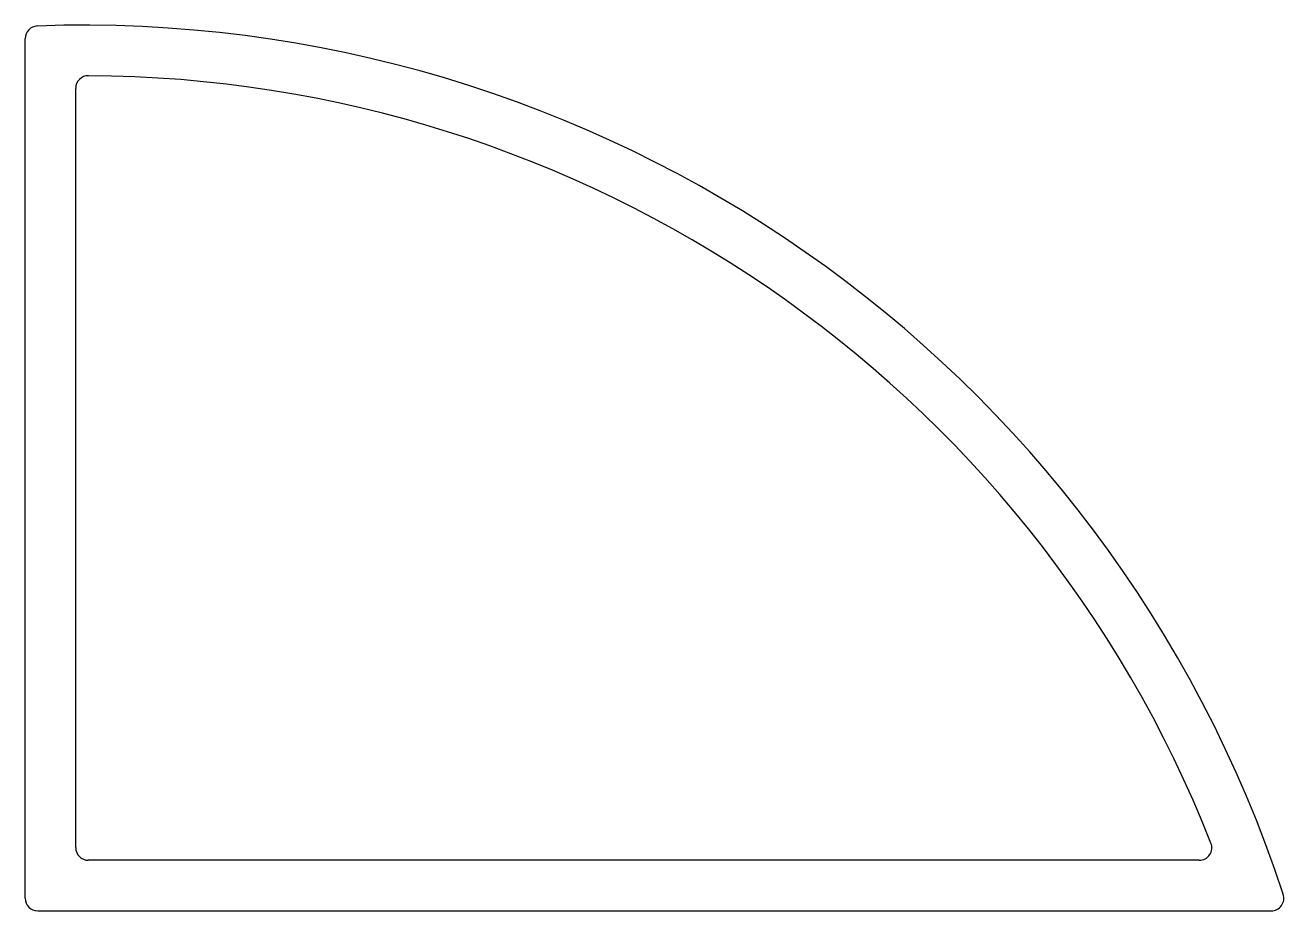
# Model space of a CAD drawing. Extents: x 2204.1 to 2253.9, y 1999.4 to 2034.4.
import ezdxf

# ---------------------------------------------------------------- set-up
doc = ezdxf.new("R2010")
doc.units = 0
doc.layers.get('0').update_dxf_attribs({"linetype": 'CONTINUOUS'})

msp = doc.modelspace()

# ---------------------------------------------------------------- linework, layer by layer
for p, q in [((2204.075, 1999.856), (2204.075, 2033.876)), ((2206.075, 2001.856), (2206.075, 2031.908)), ((2250.541, 2001.356), (2206.575, 2001.356)), ((2204.575, 1999.356), (2253.39, 1999.356))]:
    msp.add_line(p, q)
for centre, radius, start, end in [((2204.575, 2033.876), 0.5, 92.0684, 180), ((2206.362, 1984.408), 50, 18.1843, 92.0684), ((2206.575, 2031.908), 0.5, 89.7426, 180), ((2206.362, 1984.408), 48, 21.5504, 89.7426), ((2206.575, 2001.856), 0.5, 180, 270), ((2250.541, 2001.856), 0.5, 270, 21.5504), ((2204.575, 1999.856), 0.5, 180, 270), ((2253.39, 1999.856), 0.5, 270, 18.1843)]:
    msp.add_arc(centre, radius, start, end)

doc.saveas('drawing.dxf')
